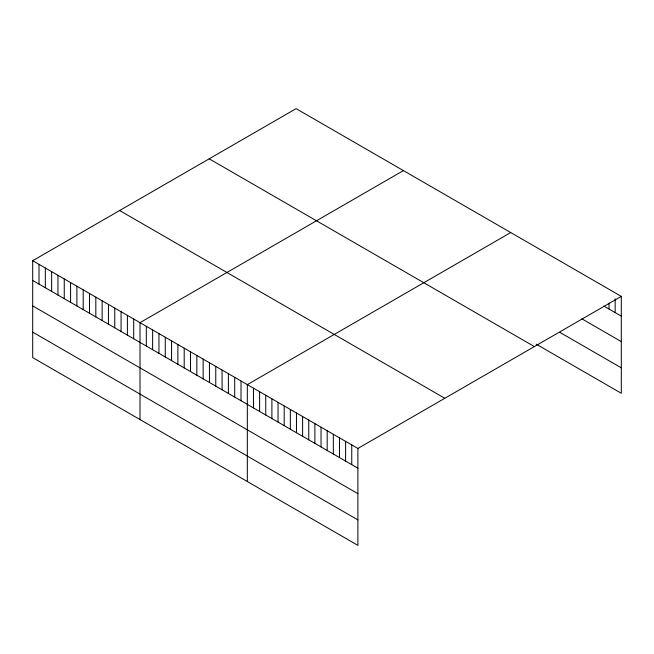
<?xml version="1.0" encoding="UTF-8"?>
<svg xmlns="http://www.w3.org/2000/svg" width="654" height="654" viewBox="0 0 654 654"><rect width="100%" height="100%" fill="white"/><g stroke="black" fill="none" stroke-linecap="round" stroke-linejoin="round"><path stroke-width="0.98" d="M32.7 260.709L357.893 448.456L357.893 545.362L32.7 357.615L32.7 260.709L296.107 108.638L621.3 296.385L621.3 393.291L536.182 344.143M403.42 170.596L140.013 322.667L140.013 419.574M510.733 232.546L247.326 384.626L247.326 481.532M357.893 448.456L621.3 296.385M603.748 305.99L621.3 316.127M581.815 318.792L621.3 341.592M559.873 332.363L621.3 367.826M209.182 158.816L534.375 346.571M119.625 210.523L444.818 398.278M32.7 280.452L357.893 468.199M32.7 305.917L357.893 493.664M32.7 332.15L357.893 519.905M615.161 298.764L615.161 312.579M609.013 303.113L609.013 309.031M351.754 444.916L351.754 464.659M345.606 441.368L345.606 461.111M339.467 437.82L339.467 457.563M333.327 434.272L333.327 454.015M327.18 430.724L327.18 450.467M321.04 427.185L321.04 446.927M314.893 423.637L314.893 443.379M308.753 420.089L308.753 439.831M302.614 416.541L302.614 436.283M296.466 412.993L296.466 432.735M290.327 409.453L290.327 429.196M284.188 405.905L284.188 425.648M278.04 402.357L278.04 422.1M271.901 398.809L271.901 418.552M265.753 395.261L265.753 415.004M259.613 391.721L259.613 411.464M253.474 388.174L253.474 407.916M241.015 380.98L241.015 400.722M234.704 377.333L234.704 397.076M228.393 373.687L228.393 393.43M222.074 370.05L222.074 389.792M215.763 366.404L215.763 386.146M209.452 362.757L209.452 382.5M203.141 359.111L203.141 378.854M196.829 355.465L196.829 375.208M190.518 351.827L190.518 371.57M184.199 348.181L184.199 367.924M177.888 344.535L177.888 364.278M171.577 340.889L171.577 360.632M165.266 337.243L165.266 356.986M158.955 333.605L158.955 353.34M152.635 329.959L152.635 349.702M146.324 326.313L146.324 346.056M133.702 319.021L133.702 338.764M127.391 315.375L127.391 335.118M121.08 311.737L121.08 331.48M114.761 308.091L114.761 327.834M108.45 304.445L108.45 324.188M102.138 300.799L102.138 320.542M95.827 297.153L95.827 316.896M89.516 293.515L89.516 313.258M83.197 289.869L83.197 309.612M76.886 286.223L76.886 305.966M70.575 282.577L70.575 302.32M64.264 278.931L64.264 298.674M57.953 275.285L57.953 295.028M51.641 271.647L51.641 291.39M45.322 268.001L45.322 287.744M39.011 264.355L39.011 284.098"/></g></svg>
